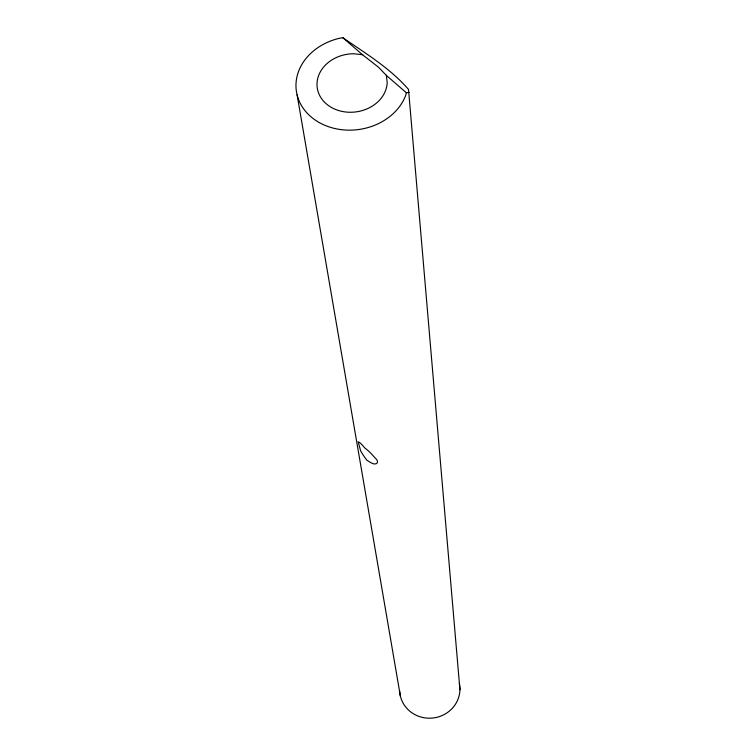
<?xml version="1.0" encoding="UTF-8"?>
<svg xmlns="http://www.w3.org/2000/svg" width="756" height="756" viewBox="0 0 756 756"><rect width="100%" height="100%" fill="white"/><g stroke="black" fill="none" stroke-linecap="round" stroke-linejoin="round"><path stroke-width="1.13" d="M342.969 37.8L362.455 54.697L378.482 67.208L386.392 75.449L406.303 92.714L405.84 94.972A56.331 46.645 -7.3 0 1 344.953 130.004A56.331 46.645 -7.3 0 1 296.012 87.535A56.331 46.645 -7.3 0 1 340.295 38.093L342.969 37.8C365.8 53.525 390.209 68.295 408.514 89.425L459.931 689.803M406.303 92.714L409.119 92.449M362.71 54.725L353.751 53.752A35.201 29.153 -7.3 0 0 317.029 83.094A35.201 29.153 -7.3 0 0 350.604 112.266A35.201 29.153 -7.3 0 0 387.195 82.801L386.373 75.231M297.117 94.925L400.387 696.125M459.355 683.377A30.174 28.785 -7.3 0 1 433.33 717.964A30.174 28.785 -7.3 0 1 399.65 690.786M377.537 461.51L377.291 462.87L376.11 463.759L374.22 463.995A14.515 4.111 42.1 0 1 366.736 460.026A14.515 2.769 56.4 0 1 360.65 450.897L358.164 441.787L359.195 442.298A14.506 2.769 56.4 0 1 364.751 447.939A14.506 4.111 42.1 0 1 372.888 455.49L376.819 459.761L377.537 461.51"/></g></svg>
